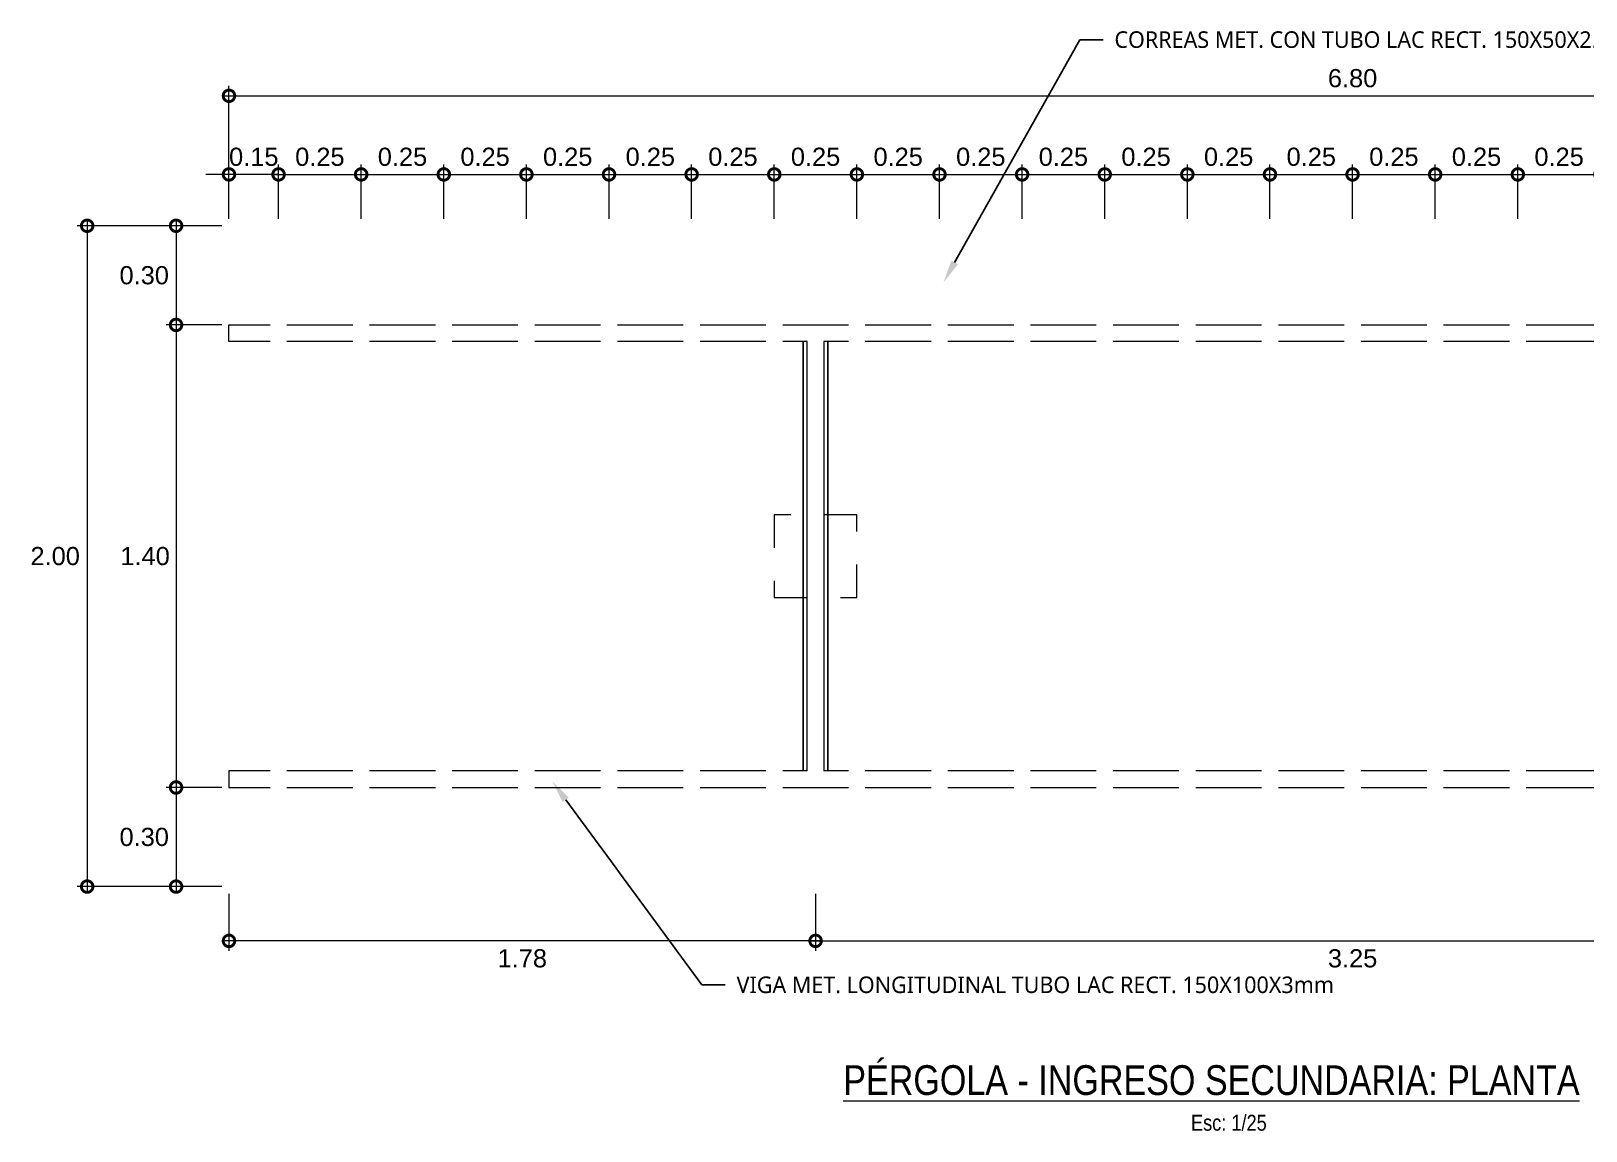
# Model space of a CAD drawing. Header units: millimetres. Extents: x 714.7 to 748.4, y 417.6 to 426.
# Drawn here: x 714.669 to 719.374, y 422.542 to 425.871 of the extents above; entities that cross this region are included whole.
import ezdxf
from ezdxf import colors
from ezdxf.entities.mleader import LeaderData, LeaderLine
from ezdxf.math import Vec2, Vec3

# ---------------------------------------------------------------- set-up
doc = ezdxf.new("R2010")
doc.units = ezdxf.units.MM
doc.set_wipeout_variables(frame=1)
doc.linetypes.add('DASHED2', pattern=[0.375, 0.25, -0.125])
for name, color, linetype, lineweight in [('0_Pluma_Nº__1', 253, 'Continuous', 9), ('letras sr', 7, 'Continuous', 5), ('Proyeccciones', 1, 'DASHED2', 18), ('TEXTO', 7, 'Continuous', 9)]:
    doc.layers.add(name, color=color, linetype=linetype, lineweight=lineweight)
doc.styles.add('Generales', font='trebuc.ttf', dxfattribs={"height": 0.1})
doc.styles.add('Santa Rosa 1 50', font='trebuc.ttf')
doc.styles.get("Standard").update_dxf_attribs({"font": 'arial.ttf'})
doc.dimstyles.new('detalles menores', dxfattribs={"dimtxt": 0.055, "dimasz": 0.07, "dimexe": 0.03, "dimexo": 0.0215, "dimgap": 0.025, "dimtad": 2, "dimtih": 1, "dimtoh": 1, "dimzin": 1, "dimdsep": 46, "dimtxsty": 'Standard', "dimblk": 'DOTSMALL', "dimcen": 0, "dimdle": 0.0175, "dimclrd": 10, "dimclre": 10, "dimclrt": 3, "dimazin": 0, "dimtfac": 1, "dimtix": 1, "dimtmove": 0, "dimatfit": 2, "dimldrblk": 'OBLIQUE', "dimfxl": 1, "dimlwd": 5, "dimlwe": 5, "dimarcsym": 0})

# ---------------------------------------------------------------- blocks, each defined once
blk = doc.blocks.new('_DOTSMALL')
at = {"color": 0, "linetype": 'ByBlock', "const_width": 0.5}
blk.add_lwpolyline([(-0.0625, 0, 1), (0.0625, 0, 1)], format="xyb", close=True, dxfattribs=at)
blk = doc.blocks.new('*D5')
at = {"color": 10, "lineweight": 5, "transparency": 16777216}
for p, q in [((715.2465, 425.2816), (714.8089, 425.2816)), ((714.8389, 425.2991), (714.8389, 423.2641)), ((715.2465, 423.2816), (714.8089, 423.2816))]:
    blk.add_line(p, q, dxfattribs=at)
at = {"layer": 'Defpoints', "color": 0, "lineweight": 70, "transparency": 16777216}
for p in [(715.268, 425.2816), (714.8389, 423.2816), (715.268, 423.2816)]:
    blk.add_point(p, dxfattribs=at)
at = {"color": 10, "lineweight": 5, "transparency": 16777216, "xscale": 0.07, "yscale": 0.07, "zscale": 0.07}
for p, rotation in [((714.8389, 425.2816), 90), ((714.8389, 423.2816), 270)]:
    blk.add_blockref('_DOTSMALL', p, dxfattribs=dict(at, rotation=rotation))
at = {"color": 3, "transparency": 16777216, "insert": (714.7421, 424.2816), "char_height": 0.055, "attachment_point": 5}
blk.add_mtext('2.00', dxfattribs=at)
blk = doc.blocks.new('_Oblique')
at = {"color": 0, "linetype": 'ByBlock', "lineweight": -2}
blk.add_line((-0.5, -0.5), (0.5, 0.5), dxfattribs=at)
blk = doc.blocks.new('*D6')
at = {"color": 10, "lineweight": 5, "transparency": 16777216}
for p, q in [((715.268, 425.3031), (715.268, 425.7049)), ((722.068, 425.3031), (722.068, 425.7049)), ((715.2505, 425.6749), (722.0855, 425.6749))]:
    blk.add_line(p, q, dxfattribs=at)
at = {"layer": 'Defpoints', "color": 0, "lineweight": 70, "transparency": 16777216}
for p in [(722.068, 425.6749), (715.268, 425.2816), (722.068, 425.2816)]:
    blk.add_point(p, dxfattribs=at)
at = {"color": 10, "lineweight": 5, "transparency": 16777216, "xscale": 0.07, "yscale": 0.07, "zscale": 0.07, "rotation": 180}
blk.add_blockref('_DOTSMALL', (715.268, 425.6749), dxfattribs=at)
at = {"color": 10, "lineweight": 5, "transparency": 16777216, "xscale": 0.07, "yscale": 0.07, "zscale": 0.07}
blk.add_blockref('_DOTSMALL', (722.068, 425.6749), dxfattribs=at)
at = {"color": 3, "transparency": 16777216, "insert": (718.668, 425.728), "char_height": 0.055, "attachment_point": 5}
blk.add_mtext('6.80', dxfattribs=at)
blk = doc.blocks.new('*D10')
at = {"color": 10, "lineweight": 5, "transparency": 16777216}
for p, q in [((715.2465, 425.2816), (715.0779, 425.2816)), ((715.1079, 425.2991), (715.1079, 424.9641)), ((715.2465, 424.9816), (715.0779, 424.9816))]:
    blk.add_line(p, q, dxfattribs=at)
at = {"layer": 'Defpoints', "color": 0, "lineweight": 70, "transparency": 16777216}
for p in [(715.268, 425.2816), (715.1079, 424.9816), (715.268, 424.9816)]:
    blk.add_point(p, dxfattribs=at)
at = {"color": 10, "lineweight": 5, "transparency": 16777216, "xscale": 0.07, "yscale": 0.07, "zscale": 0.07}
for p, rotation in [((715.1079, 425.2816), 90), ((715.1079, 424.9816), 270)]:
    blk.add_blockref('_DOTSMALL', p, dxfattribs=dict(at, rotation=rotation))
at = {"color": 3, "transparency": 16777216, "insert": (715.0115, 425.1316), "char_height": 0.055, "attachment_point": 5}
blk.add_mtext('0.30', dxfattribs=at)
blk = doc.blocks.new('*D11')
at = {"color": 10, "lineweight": 5, "transparency": 16777216}
for p, q in [((715.1079, 424.9991), (715.1079, 423.5641)), ((715.2465, 424.9816), (715.0779, 424.9816)), ((715.2465, 423.5816), (715.0779, 423.5816))]:
    blk.add_line(p, q, dxfattribs=at)
at = {"layer": 'Defpoints', "color": 0, "lineweight": 70, "transparency": 16777216}
for p in [(715.268, 424.9816), (715.1079, 423.5816), (715.268, 423.5816)]:
    blk.add_point(p, dxfattribs=at)
at = {"color": 10, "lineweight": 5, "transparency": 16777216, "xscale": 0.07, "yscale": 0.07, "zscale": 0.07}
for p, rotation in [((715.1079, 424.9816), 90), ((715.1079, 423.5816), 270)]:
    blk.add_blockref('_DOTSMALL', p, dxfattribs=dict(at, rotation=rotation))
at = {"color": 3, "transparency": 16777216, "insert": (715.0141, 424.2816), "char_height": 0.055, "attachment_point": 5}
blk.add_mtext('1.40', dxfattribs=at)
blk = doc.blocks.new('*D12')
at = {"color": 10, "lineweight": 5, "transparency": 16777216}
for p, q in [((715.2465, 423.5816), (715.0779, 423.5816)), ((715.1079, 423.5991), (715.1079, 423.2641)), ((715.2465, 423.2816), (715.0779, 423.2816))]:
    blk.add_line(p, q, dxfattribs=at)
at = {"layer": 'Defpoints', "color": 0, "lineweight": 70, "transparency": 16777216}
for p in [(715.268, 423.5816), (715.1079, 423.2816), (715.268, 423.2816)]:
    blk.add_point(p, dxfattribs=at)
at = {"color": 10, "lineweight": 5, "transparency": 16777216, "xscale": 0.07, "yscale": 0.07, "zscale": 0.07}
for p, rotation in [((715.1079, 423.5816), 90), ((715.1079, 423.2816), 270)]:
    blk.add_blockref('_DOTSMALL', p, dxfattribs=dict(at, rotation=rotation))
at = {"color": 3, "transparency": 16777216, "insert": (715.0115, 423.4316), "char_height": 0.055, "attachment_point": 5}
blk.add_mtext('0.30', dxfattribs=at)
blk = doc.blocks.new('*D13')
at = {"color": 10, "lineweight": 5, "transparency": 16777216}
for p, q in [((715.268, 425.3031), (715.268, 425.467)), ((715.418, 425.3031), (715.418, 425.467)), ((715.268, 425.437), (715.198, 425.437)), ((715.418, 425.437), (715.268, 425.437)), ((715.418, 425.437), (715.488, 425.437))]:
    blk.add_line(p, q, dxfattribs=at)
at = {"layer": 'Defpoints', "color": 0, "lineweight": 70, "transparency": 16777216}
for p in [(715.268, 425.437), (715.268, 425.2816), (715.418, 425.2816)]:
    blk.add_point(p, dxfattribs=at)
at = {"color": 10, "lineweight": 5, "transparency": 16777216, "xscale": 0.07, "yscale": 0.07, "zscale": 0.07}
blk.add_blockref('_DOTSMALL', (715.268, 425.437), dxfattribs=at)
at = {"color": 10, "lineweight": 5, "transparency": 16777216, "xscale": 0.07, "yscale": 0.07, "zscale": 0.07, "rotation": 180}
blk.add_blockref('_DOTSMALL', (715.418, 425.437), dxfattribs=at)
at = {"color": 3, "transparency": 16777216, "insert": (715.343, 425.4901), "char_height": 0.055, "attachment_point": 5}
blk.add_mtext('0.15', dxfattribs=at)
blk = doc.blocks.new('*D14')
at = {"color": 10, "lineweight": 5, "transparency": 16777216}
for p, q in [((715.418, 425.3031), (715.418, 425.467)), ((715.668, 425.3031), (715.668, 425.467)), ((715.4005, 425.437), (715.6855, 425.437))]:
    blk.add_line(p, q, dxfattribs=at)
at = {"layer": 'Defpoints', "color": 0, "lineweight": 70, "transparency": 16777216}
for p in [(715.668, 425.437), (715.418, 425.2816), (715.668, 425.2816)]:
    blk.add_point(p, dxfattribs=at)
at = {"color": 10, "lineweight": 5, "transparency": 16777216, "xscale": 0.07, "yscale": 0.07, "zscale": 0.07, "rotation": 180}
blk.add_blockref('_DOTSMALL', (715.418, 425.437), dxfattribs=at)
at = {"color": 10, "lineweight": 5, "transparency": 16777216, "xscale": 0.07, "yscale": 0.07, "zscale": 0.07}
blk.add_blockref('_DOTSMALL', (715.668, 425.437), dxfattribs=at)
at = {"color": 3, "transparency": 16777216, "insert": (715.543, 425.4901), "char_height": 0.055, "attachment_point": 5}
blk.add_mtext('0.25', dxfattribs=at)
blk = doc.blocks.new('*D15')
at = {"color": 10, "lineweight": 5, "transparency": 16777216}
for p, q in [((715.668, 425.3031), (715.668, 425.467)), ((715.918, 425.3031), (715.918, 425.467)), ((715.6505, 425.437), (715.9355, 425.437))]:
    blk.add_line(p, q, dxfattribs=at)
at = {"layer": 'Defpoints', "color": 0, "lineweight": 70, "transparency": 16777216}
for p in [(715.918, 425.437), (715.668, 425.2816), (715.918, 425.2816)]:
    blk.add_point(p, dxfattribs=at)
at = {"color": 10, "lineweight": 5, "transparency": 16777216, "xscale": 0.07, "yscale": 0.07, "zscale": 0.07, "rotation": 180}
blk.add_blockref('_DOTSMALL', (715.668, 425.437), dxfattribs=at)
at = {"color": 10, "lineweight": 5, "transparency": 16777216, "xscale": 0.07, "yscale": 0.07, "zscale": 0.07}
blk.add_blockref('_DOTSMALL', (715.918, 425.437), dxfattribs=at)
at = {"color": 3, "transparency": 16777216, "insert": (715.793, 425.4901), "char_height": 0.055, "attachment_point": 5}
blk.add_mtext('0.25', dxfattribs=at)
blk = doc.blocks.new('*D16')
at = {"color": 10, "lineweight": 5, "transparency": 16777216}
for p, q in [((715.918, 425.3031), (715.918, 425.467)), ((716.168, 425.3031), (716.168, 425.467)), ((715.9005, 425.437), (716.1855, 425.437))]:
    blk.add_line(p, q, dxfattribs=at)
at = {"layer": 'Defpoints', "color": 0, "lineweight": 70, "transparency": 16777216}
for p in [(716.168, 425.437), (715.918, 425.2816), (716.168, 425.2816)]:
    blk.add_point(p, dxfattribs=at)
at = {"color": 10, "lineweight": 5, "transparency": 16777216, "xscale": 0.07, "yscale": 0.07, "zscale": 0.07, "rotation": 180}
blk.add_blockref('_DOTSMALL', (715.918, 425.437), dxfattribs=at)
at = {"color": 10, "lineweight": 5, "transparency": 16777216, "xscale": 0.07, "yscale": 0.07, "zscale": 0.07}
blk.add_blockref('_DOTSMALL', (716.168, 425.437), dxfattribs=at)
at = {"color": 3, "transparency": 16777216, "insert": (716.043, 425.4901), "char_height": 0.055, "attachment_point": 5}
blk.add_mtext('0.25', dxfattribs=at)
blk = doc.blocks.new('*D17')
at = {"color": 10, "lineweight": 5, "transparency": 16777216}
for p, q in [((716.168, 425.3031), (716.168, 425.467)), ((716.418, 425.3031), (716.418, 425.467)), ((716.1505, 425.437), (716.4355, 425.437))]:
    blk.add_line(p, q, dxfattribs=at)
at = {"layer": 'Defpoints', "color": 0, "lineweight": 70, "transparency": 16777216}
for p in [(716.418, 425.437), (716.168, 425.2816), (716.418, 425.2816)]:
    blk.add_point(p, dxfattribs=at)
at = {"color": 10, "lineweight": 5, "transparency": 16777216, "xscale": 0.07, "yscale": 0.07, "zscale": 0.07, "rotation": 180}
blk.add_blockref('_DOTSMALL', (716.168, 425.437), dxfattribs=at)
at = {"color": 10, "lineweight": 5, "transparency": 16777216, "xscale": 0.07, "yscale": 0.07, "zscale": 0.07}
blk.add_blockref('_DOTSMALL', (716.418, 425.437), dxfattribs=at)
at = {"color": 3, "transparency": 16777216, "insert": (716.293, 425.4901), "char_height": 0.055, "attachment_point": 5}
blk.add_mtext('0.25', dxfattribs=at)
blk = doc.blocks.new('*D18')
at = {"color": 10, "lineweight": 5, "transparency": 16777216}
for p, q in [((716.418, 425.3031), (716.418, 425.467)), ((716.668, 425.3031), (716.668, 425.467)), ((716.4005, 425.437), (716.6855, 425.437))]:
    blk.add_line(p, q, dxfattribs=at)
at = {"layer": 'Defpoints', "color": 0, "lineweight": 70, "transparency": 16777216}
for p in [(716.668, 425.437), (716.418, 425.2816), (716.668, 425.2816)]:
    blk.add_point(p, dxfattribs=at)
at = {"color": 10, "lineweight": 5, "transparency": 16777216, "xscale": 0.07, "yscale": 0.07, "zscale": 0.07, "rotation": 180}
blk.add_blockref('_DOTSMALL', (716.418, 425.437), dxfattribs=at)
at = {"color": 10, "lineweight": 5, "transparency": 16777216, "xscale": 0.07, "yscale": 0.07, "zscale": 0.07}
blk.add_blockref('_DOTSMALL', (716.668, 425.437), dxfattribs=at)
at = {"color": 3, "transparency": 16777216, "insert": (716.543, 425.4901), "char_height": 0.055, "attachment_point": 5}
blk.add_mtext('0.25', dxfattribs=at)
blk = doc.blocks.new('*D19')
at = {"color": 10, "lineweight": 5, "transparency": 16777216}
for p, q in [((716.668, 425.3031), (716.668, 425.467)), ((716.918, 425.3031), (716.918, 425.467)), ((716.6505, 425.437), (716.9355, 425.437))]:
    blk.add_line(p, q, dxfattribs=at)
at = {"layer": 'Defpoints', "color": 0, "lineweight": 70, "transparency": 16777216}
for p in [(716.918, 425.437), (716.668, 425.2816), (716.918, 425.2816)]:
    blk.add_point(p, dxfattribs=at)
at = {"color": 10, "lineweight": 5, "transparency": 16777216, "xscale": 0.07, "yscale": 0.07, "zscale": 0.07, "rotation": 180}
blk.add_blockref('_DOTSMALL', (716.668, 425.437), dxfattribs=at)
at = {"color": 10, "lineweight": 5, "transparency": 16777216, "xscale": 0.07, "yscale": 0.07, "zscale": 0.07}
blk.add_blockref('_DOTSMALL', (716.918, 425.437), dxfattribs=at)
at = {"color": 3, "transparency": 16777216, "insert": (716.793, 425.4901), "char_height": 0.055, "attachment_point": 5}
blk.add_mtext('0.25', dxfattribs=at)
blk = doc.blocks.new('*D20')
at = {"color": 10, "lineweight": 5, "transparency": 16777216}
for p, q in [((716.918, 425.3031), (716.918, 425.467)), ((717.168, 425.3031), (717.168, 425.467)), ((716.9005, 425.437), (717.1855, 425.437))]:
    blk.add_line(p, q, dxfattribs=at)
at = {"layer": 'Defpoints', "color": 0, "lineweight": 70, "transparency": 16777216}
for p in [(717.168, 425.437), (716.918, 425.2816), (717.168, 425.2816)]:
    blk.add_point(p, dxfattribs=at)
at = {"color": 10, "lineweight": 5, "transparency": 16777216, "xscale": 0.07, "yscale": 0.07, "zscale": 0.07, "rotation": 180}
blk.add_blockref('_DOTSMALL', (716.918, 425.437), dxfattribs=at)
at = {"color": 10, "lineweight": 5, "transparency": 16777216, "xscale": 0.07, "yscale": 0.07, "zscale": 0.07}
blk.add_blockref('_DOTSMALL', (717.168, 425.437), dxfattribs=at)
at = {"color": 3, "transparency": 16777216, "insert": (717.043, 425.4901), "char_height": 0.055, "attachment_point": 5}
blk.add_mtext('0.25', dxfattribs=at)
blk = doc.blocks.new('*D21')
at = {"color": 10, "lineweight": 5, "transparency": 16777216}
for p, q in [((717.168, 425.3031), (717.168, 425.467)), ((717.418, 425.3031), (717.418, 425.467)), ((717.1505, 425.437), (717.4355, 425.437))]:
    blk.add_line(p, q, dxfattribs=at)
at = {"layer": 'Defpoints', "color": 0, "lineweight": 70, "transparency": 16777216}
for p in [(717.418, 425.437), (717.168, 425.2816), (717.418, 425.2816)]:
    blk.add_point(p, dxfattribs=at)
at = {"color": 10, "lineweight": 5, "transparency": 16777216, "xscale": 0.07, "yscale": 0.07, "zscale": 0.07, "rotation": 180}
blk.add_blockref('_DOTSMALL', (717.168, 425.437), dxfattribs=at)
at = {"color": 10, "lineweight": 5, "transparency": 16777216, "xscale": 0.07, "yscale": 0.07, "zscale": 0.07}
blk.add_blockref('_DOTSMALL', (717.418, 425.437), dxfattribs=at)
at = {"color": 3, "transparency": 16777216, "insert": (717.293, 425.4901), "char_height": 0.055, "attachment_point": 5}
blk.add_mtext('0.25', dxfattribs=at)
blk = doc.blocks.new('*D22')
at = {"color": 10, "lineweight": 5, "transparency": 16777216}
for p, q in [((717.418, 425.3031), (717.418, 425.467)), ((717.668, 425.3031), (717.668, 425.467)), ((717.4005, 425.437), (717.6855, 425.437))]:
    blk.add_line(p, q, dxfattribs=at)
at = {"layer": 'Defpoints', "color": 0, "lineweight": 70, "transparency": 16777216}
for p in [(717.668, 425.437), (717.418, 425.2816), (717.668, 425.2816)]:
    blk.add_point(p, dxfattribs=at)
at = {"color": 10, "lineweight": 5, "transparency": 16777216, "xscale": 0.07, "yscale": 0.07, "zscale": 0.07, "rotation": 180}
blk.add_blockref('_DOTSMALL', (717.418, 425.437), dxfattribs=at)
at = {"color": 10, "lineweight": 5, "transparency": 16777216, "xscale": 0.07, "yscale": 0.07, "zscale": 0.07}
blk.add_blockref('_DOTSMALL', (717.668, 425.437), dxfattribs=at)
at = {"color": 3, "transparency": 16777216, "insert": (717.543, 425.4901), "char_height": 0.055, "attachment_point": 5}
blk.add_mtext('0.25', dxfattribs=at)
blk = doc.blocks.new('*D23')
at = {"color": 10, "lineweight": 5, "transparency": 16777216}
for p, q in [((717.668, 425.3031), (717.668, 425.467)), ((717.918, 425.3031), (717.918, 425.467)), ((717.6505, 425.437), (717.9355, 425.437))]:
    blk.add_line(p, q, dxfattribs=at)
at = {"layer": 'Defpoints', "color": 0, "lineweight": 70, "transparency": 16777216}
for p in [(717.918, 425.437), (717.668, 425.2816), (717.918, 425.2816)]:
    blk.add_point(p, dxfattribs=at)
at = {"color": 10, "lineweight": 5, "transparency": 16777216, "xscale": 0.07, "yscale": 0.07, "zscale": 0.07, "rotation": 180}
blk.add_blockref('_DOTSMALL', (717.668, 425.437), dxfattribs=at)
at = {"color": 10, "lineweight": 5, "transparency": 16777216, "xscale": 0.07, "yscale": 0.07, "zscale": 0.07}
blk.add_blockref('_DOTSMALL', (717.918, 425.437), dxfattribs=at)
at = {"color": 3, "transparency": 16777216, "insert": (717.793, 425.4901), "char_height": 0.055, "attachment_point": 5}
blk.add_mtext('0.25', dxfattribs=at)
blk = doc.blocks.new('*D24')
at = {"color": 10, "lineweight": 5, "transparency": 16777216}
for p, q in [((717.918, 425.3031), (717.918, 425.467)), ((718.168, 425.3031), (718.168, 425.467)), ((717.9005, 425.437), (718.1855, 425.437))]:
    blk.add_line(p, q, dxfattribs=at)
at = {"layer": 'Defpoints', "color": 0, "lineweight": 70, "transparency": 16777216}
for p in [(718.168, 425.437), (717.918, 425.2816), (718.168, 425.2816)]:
    blk.add_point(p, dxfattribs=at)
at = {"color": 10, "lineweight": 5, "transparency": 16777216, "xscale": 0.07, "yscale": 0.07, "zscale": 0.07, "rotation": 180}
blk.add_blockref('_DOTSMALL', (717.918, 425.437), dxfattribs=at)
at = {"color": 10, "lineweight": 5, "transparency": 16777216, "xscale": 0.07, "yscale": 0.07, "zscale": 0.07}
blk.add_blockref('_DOTSMALL', (718.168, 425.437), dxfattribs=at)
at = {"color": 3, "transparency": 16777216, "insert": (718.043, 425.4901), "char_height": 0.055, "attachment_point": 5}
blk.add_mtext('0.25', dxfattribs=at)
blk = doc.blocks.new('*D25')
at = {"color": 10, "lineweight": 5, "transparency": 16777216}
for p, q in [((718.168, 425.3031), (718.168, 425.467)), ((718.418, 425.3031), (718.418, 425.467)), ((718.1505, 425.437), (718.4355, 425.437))]:
    blk.add_line(p, q, dxfattribs=at)
at = {"layer": 'Defpoints', "color": 0, "lineweight": 70, "transparency": 16777216}
for p in [(718.418, 425.437), (718.168, 425.2816), (718.418, 425.2816)]:
    blk.add_point(p, dxfattribs=at)
at = {"color": 10, "lineweight": 5, "transparency": 16777216, "xscale": 0.07, "yscale": 0.07, "zscale": 0.07, "rotation": 180}
blk.add_blockref('_DOTSMALL', (718.168, 425.437), dxfattribs=at)
at = {"color": 10, "lineweight": 5, "transparency": 16777216, "xscale": 0.07, "yscale": 0.07, "zscale": 0.07}
blk.add_blockref('_DOTSMALL', (718.418, 425.437), dxfattribs=at)
at = {"color": 3, "transparency": 16777216, "insert": (718.293, 425.4901), "char_height": 0.055, "attachment_point": 5}
blk.add_mtext('0.25', dxfattribs=at)
blk = doc.blocks.new('*D26')
at = {"color": 10, "lineweight": 5, "transparency": 16777216}
for p, q in [((718.418, 425.3031), (718.418, 425.467)), ((718.668, 425.3031), (718.668, 425.467)), ((718.4005, 425.437), (718.6855, 425.437))]:
    blk.add_line(p, q, dxfattribs=at)
at = {"layer": 'Defpoints', "color": 0, "lineweight": 70, "transparency": 16777216}
for p in [(718.668, 425.437), (718.418, 425.2816), (718.668, 425.2816)]:
    blk.add_point(p, dxfattribs=at)
at = {"color": 10, "lineweight": 5, "transparency": 16777216, "xscale": 0.07, "yscale": 0.07, "zscale": 0.07, "rotation": 180}
blk.add_blockref('_DOTSMALL', (718.418, 425.437), dxfattribs=at)
at = {"color": 10, "lineweight": 5, "transparency": 16777216, "xscale": 0.07, "yscale": 0.07, "zscale": 0.07}
blk.add_blockref('_DOTSMALL', (718.668, 425.437), dxfattribs=at)
at = {"color": 3, "transparency": 16777216, "insert": (718.543, 425.4901), "char_height": 0.055, "attachment_point": 5}
blk.add_mtext('0.25', dxfattribs=at)
blk = doc.blocks.new('*D27')
at = {"color": 10, "lineweight": 5, "transparency": 16777216}
for p, q in [((718.668, 425.3031), (718.668, 425.467)), ((718.918, 425.3031), (718.918, 425.467)), ((718.6505, 425.437), (718.9355, 425.437))]:
    blk.add_line(p, q, dxfattribs=at)
at = {"layer": 'Defpoints', "color": 0, "lineweight": 70, "transparency": 16777216}
for p in [(718.918, 425.437), (718.668, 425.2816), (718.918, 425.2816)]:
    blk.add_point(p, dxfattribs=at)
at = {"color": 10, "lineweight": 5, "transparency": 16777216, "xscale": 0.07, "yscale": 0.07, "zscale": 0.07, "rotation": 180}
blk.add_blockref('_DOTSMALL', (718.668, 425.437), dxfattribs=at)
at = {"color": 10, "lineweight": 5, "transparency": 16777216, "xscale": 0.07, "yscale": 0.07, "zscale": 0.07}
blk.add_blockref('_DOTSMALL', (718.918, 425.437), dxfattribs=at)
at = {"color": 3, "transparency": 16777216, "insert": (718.793, 425.4901), "char_height": 0.055, "attachment_point": 5}
blk.add_mtext('0.25', dxfattribs=at)
blk = doc.blocks.new('*D28')
at = {"color": 10, "lineweight": 5, "transparency": 16777216}
for p, q in [((718.918, 425.3031), (718.918, 425.467)), ((719.168, 425.3031), (719.168, 425.467)), ((718.9005, 425.437), (719.1855, 425.437))]:
    blk.add_line(p, q, dxfattribs=at)
at = {"layer": 'Defpoints', "color": 0, "lineweight": 70, "transparency": 16777216}
for p in [(719.168, 425.437), (718.918, 425.2816), (719.168, 425.2816)]:
    blk.add_point(p, dxfattribs=at)
at = {"color": 10, "lineweight": 5, "transparency": 16777216, "xscale": 0.07, "yscale": 0.07, "zscale": 0.07, "rotation": 180}
blk.add_blockref('_DOTSMALL', (718.918, 425.437), dxfattribs=at)
at = {"color": 10, "lineweight": 5, "transparency": 16777216, "xscale": 0.07, "yscale": 0.07, "zscale": 0.07}
blk.add_blockref('_DOTSMALL', (719.168, 425.437), dxfattribs=at)
at = {"color": 3, "transparency": 16777216, "insert": (719.043, 425.4901), "char_height": 0.055, "attachment_point": 5}
blk.add_mtext('0.25', dxfattribs=at)
blk = doc.blocks.new('*D29')
at = {"color": 10, "lineweight": 5, "transparency": 16777216}
for p, q in [((719.168, 425.3031), (719.168, 425.467)), ((719.418, 425.3031), (719.418, 425.467)), ((719.1505, 425.437), (719.4355, 425.437))]:
    blk.add_line(p, q, dxfattribs=at)
at = {"layer": 'Defpoints', "color": 0, "lineweight": 70, "transparency": 16777216}
for p in [(719.418, 425.437), (719.168, 425.2816), (719.418, 425.2816)]:
    blk.add_point(p, dxfattribs=at)
at = {"color": 10, "lineweight": 5, "transparency": 16777216, "xscale": 0.07, "yscale": 0.07, "zscale": 0.07, "rotation": 180}
blk.add_blockref('_DOTSMALL', (719.168, 425.437), dxfattribs=at)
at = {"color": 10, "lineweight": 5, "transparency": 16777216, "xscale": 0.07, "yscale": 0.07, "zscale": 0.07}
blk.add_blockref('_DOTSMALL', (719.418, 425.437), dxfattribs=at)
at = {"color": 3, "transparency": 16777216, "insert": (719.293, 425.4901), "char_height": 0.055, "attachment_point": 5}
blk.add_mtext('0.25', dxfattribs=at)
blk = doc.blocks.new('*D41')
at = {"color": 10, "lineweight": 5, "transparency": 16777216}
for p, q in [((717.043, 423.2601), (717.043, 423.0873)), ((720.293, 423.2601), (720.293, 423.0873)), ((717.0255, 423.1173), (720.3105, 423.1173))]:
    blk.add_line(p, q, dxfattribs=at)
at = {"layer": 'Defpoints', "color": 0, "lineweight": 70, "transparency": 16777216}
for p in [(717.043, 423.2816), (720.293, 423.2816), (720.293, 423.1173)]:
    blk.add_point(p, dxfattribs=at)
at = {"color": 10, "lineweight": 5, "transparency": 16777216, "xscale": 0.07, "yscale": 0.07, "zscale": 0.07, "rotation": 180}
blk.add_blockref('_DOTSMALL', (717.043, 423.1173), dxfattribs=at)
at = {"color": 10, "lineweight": 5, "transparency": 16777216, "xscale": 0.07, "yscale": 0.07, "zscale": 0.07}
blk.add_blockref('_DOTSMALL', (720.293, 423.1173), dxfattribs=at)
at = {"color": 3, "transparency": 16777216, "insert": (718.668, 423.0642), "char_height": 0.055, "attachment_point": 5}
blk.add_mtext('3.25', dxfattribs=at)
blk = doc.blocks.new('*D43')
at = {"color": 10, "lineweight": 5, "transparency": 16777216}
for p, q in [((715.268, 423.2601), (715.268, 423.0873)), ((717.043, 423.2601), (717.043, 423.0873)), ((717.0605, 423.1173), (715.2505, 423.1173))]:
    blk.add_line(p, q, dxfattribs=at)
at = {"layer": 'Defpoints', "color": 0, "lineweight": 70, "transparency": 16777216}
for p in [(715.268, 423.2816), (717.043, 423.2816), (715.268, 423.1173)]:
    blk.add_point(p, dxfattribs=at)
at = {"color": 10, "lineweight": 5, "transparency": 16777216, "xscale": 0.07, "yscale": 0.07, "zscale": 0.07, "rotation": 180}
blk.add_blockref('_DOTSMALL', (715.268, 423.1173), dxfattribs=at)
at = {"color": 10, "lineweight": 5, "transparency": 16777216, "xscale": 0.07, "yscale": 0.07, "zscale": 0.07}
blk.add_blockref('_DOTSMALL', (717.043, 423.1173), dxfattribs=at)
at = {"color": 3, "transparency": 16777216, "insert": (716.1555, 423.0642), "char_height": 0.055, "attachment_point": 5}
blk.add_mtext('1.78', dxfattribs=at)

msp = doc.modelspace()

# ---------------------------------------------------------------- linework, layer by layer
at = {"color": 251, "true_color": 0x636466}
for p, q in [((717.0055, 424.9316), (717.0055, 423.6316)), ((717.0805, 424.9316), (717.0805, 423.6316))]:
    msp.add_line(p, q, dxfattribs=at)
at = {"layer": '0_Pluma_Nº__1', "color": 18, "ltscale": 0.4, "true_color": 0x000000}
for points in [[(717.018, 424.9316), (715.268, 424.9316), (715.268, 424.9816), (722.068, 424.9816), (722.068, 424.9316), (720.318, 424.9316)], [(717.018, 423.6316), (717.018, 424.9316)], [(717.068, 424.9316), (717.068, 423.6316)], [(720.268, 424.9316), (717.068, 424.9316)], [(717.018, 423.6316), (715.268, 423.6316), (715.268, 423.5816), (722.068, 423.5816), (722.068, 423.6316), (720.318, 423.6316)], [(720.268, 423.6316), (717.068, 423.6316)]]:
    msp.add_lwpolyline(points, dxfattribs=at)

# ---------------------------------------------------------------- texts
at = {"layer": 'TEXTO', "color": 7, "insert": (718.241, 422.5422), "char_height": 0.09, "width": 2.549219, "attachment_point": 8, "style": 'Santa Rosa 1 50'}
msp.add_mtext('{\\fArial Narrow|b0|i0|c0|p34;\\LPÉRGOLA - INGRESO SECUNDARIA: PLANTA\\H0.53333x;\\l\\P\\pxi-3,l4,t4; Esc: 1/25}', dxfattribs=at)

# ---------------------------------------------------------------- dimensions: what is measured, and where the dimension line sits
dim = msp.add_linear_dim(base=(722.068, 425.6749), p1=(715.268, 425.2816), p2=(722.068, 425.2816), dimstyle='detalles menores')
dim.commit()
dim.dimension.update_dxf_attribs({"geometry": '*D6', "text_midpoint": (718.668, 425.728)})
for base, p2, picture, middle in [((714.8389, 423.2816), (715.268, 423.2816), '*D5', (714.7421, 424.2816)), ((715.1079, 424.9816), (715.268, 424.9816), '*D10', (715.0115, 425.1316))]:
    dim = msp.add_linear_dim(base=base, p1=(715.268, 425.2816), p2=p2, angle=90, dimstyle='detalles menores')
    dim.commit()
    dim.dimension.update_dxf_attribs({"geometry": picture, "text_midpoint": middle})
for base, p1, p2, picture, middle in [((715.1079, 423.5816), (715.268, 424.9816), (715.268, 423.5816), '*D11', (715.0141, 424.2816)), ((715.1079, 423.2816), (715.268, 423.5816), (715.268, 423.2816), '*D12', (715.0115, 423.4316))]:
    dim = msp.add_linear_dim(base=base, p1=p1, p2=p2, angle=90, dimstyle='detalles menores', override={"dimtmove": 1})
    dim.commit()
    dim.dimension.update_dxf_attribs({"geometry": picture, "text_midpoint": middle})

# ---------------------------------------------------------------- next in the draw order: wipeouts: each hides what was drawn before it
at = {"color": 240, "ltscale": 0.4, "true_color": 0xed1f24}
for points in [[(715.393, 425.2816), (715.443, 425.2816), (715.443, 423.2816), (715.393, 423.2816)], [(715.643, 425.2816), (715.693, 425.2816), (715.693, 423.2816), (715.643, 423.2816)], [(715.893, 425.2816), (715.943, 425.2816), (715.943, 423.2816), (715.893, 423.2816)], [(716.143, 425.2816), (716.193, 425.2816), (716.193, 423.2816), (716.143, 423.2816)], [(716.393, 425.2816), (716.443, 425.2816), (716.443, 423.2816), (716.393, 423.2816)], [(716.643, 425.2816), (716.693, 425.2816), (716.693, 423.2816), (716.643, 423.2816)], [(716.893, 425.2816), (716.943, 425.2816), (716.943, 423.2816), (716.893, 423.2816)], [(717.143, 425.2816), (717.193, 425.2816), (717.193, 423.2816), (717.143, 423.2816)], [(717.393, 425.2816), (717.443, 425.2816), (717.443, 423.2816), (717.393, 423.2816)], [(717.643, 425.2816), (717.693, 425.2816), (717.693, 423.2816), (717.643, 423.2816)], [(717.893, 425.2816), (717.943, 425.2816), (717.943, 423.2816), (717.893, 423.2816)], [(718.143, 425.2816), (718.193, 425.2816), (718.193, 423.2816), (718.143, 423.2816)], [(718.393, 425.2816), (718.443, 425.2816), (718.443, 423.2816), (718.393, 423.2816)], [(718.643, 425.2816), (718.693, 425.2816), (718.693, 423.2816), (718.643, 423.2816)], [(718.893, 425.2816), (718.943, 425.2816), (718.943, 423.2816), (718.893, 423.2816)], [(719.143, 425.2816), (719.193, 425.2816), (719.193, 423.2816), (719.143, 423.2816)]]:
    msp.add_wipeout(points, dxfattribs=at).dxf.layer = '0_Pluma_Nº__1'

# ---------------------------------------------------------------- next in the draw order: linework, layer by layer
at = {"layer": 'Proyeccciones', "ltscale": 0.4}
msp.add_lwpolyline([(716.918, 424.1566), (717.168, 424.1566), (717.168, 424.4066), (716.918, 424.4066)], close=True, dxfattribs=at)

# ---------------------------------------------------------------- next in the draw order: dimensions: what is measured, and where the dimension line sits
dim = msp.add_linear_dim(base=(715.268, 425.437), p1=(715.418, 425.2816), p2=(715.268, 425.2816), dimstyle='detalles menores')
dim.commit()
dim.dimension.update_dxf_attribs({"geometry": '*D13', "text_midpoint": (715.343, 425.4901)})
for base, p1, p2, picture, middle in [((715.668, 425.437), (715.418, 425.2816), (715.668, 425.2816), '*D14', (715.543, 425.4901)), ((715.918, 425.437), (715.668, 425.2816), (715.918, 425.2816), '*D15', (715.793, 425.4901)), ((716.168, 425.437), (715.918, 425.2816), (716.168, 425.2816), '*D16', (716.043, 425.4901)), ((716.418, 425.437), (716.168, 425.2816), (716.418, 425.2816), '*D17', (716.293, 425.4901)), ((716.668, 425.437), (716.418, 425.2816), (716.668, 425.2816), '*D18', (716.543, 425.4901)), ((716.918, 425.437), (716.668, 425.2816), (716.918, 425.2816), '*D19', (716.793, 425.4901)), ((717.168, 425.437), (716.918, 425.2816), (717.168, 425.2816), '*D20', (717.043, 425.4901)), ((717.418, 425.437), (717.168, 425.2816), (717.418, 425.2816), '*D21', (717.293, 425.4901)), ((717.668, 425.437), (717.418, 425.2816), (717.668, 425.2816), '*D22', (717.543, 425.4901)), ((717.918, 425.437), (717.668, 425.2816), (717.918, 425.2816), '*D23', (717.793, 425.4901)), ((718.168, 425.437), (717.918, 425.2816), (718.168, 425.2816), '*D24', (718.043, 425.4901)), ((718.418, 425.437), (718.168, 425.2816), (718.418, 425.2816), '*D25', (718.293, 425.4901)), ((718.668, 425.437), (718.418, 425.2816), (718.668, 425.2816), '*D26', (718.543, 425.4901)), ((718.918, 425.437), (718.668, 425.2816), (718.918, 425.2816), '*D27', (718.793, 425.4901)), ((719.168, 425.437), (718.918, 425.2816), (719.168, 425.2816), '*D28', (719.043, 425.4901)), ((719.418, 425.437), (719.168, 425.2816), (719.418, 425.2816), '*D29', (719.293, 425.4901)), ((715.2679930831, 423.1173161246), (717.0429930831, 423.2815623317), (715.2679930831, 423.2815623317), '*D43', (716.1554930831, 423.0642346102)), ((720.293, 423.1173), (717.043, 423.2816), (720.293, 423.2816), '*D41', (718.668, 423.0642))]:
    dim = msp.add_linear_dim(base=base, p1=p1, p2=p2, dimstyle='detalles menores', override={"dimtmove": 1})
    dim.commit()
    dim.dimension.update_dxf_attribs({"geometry": picture, "text_midpoint": middle})

# ---------------------------------------------------------------- next in the draw order: leaders
at = {"layer": 'letras sr'}
ml = msp.add_multileader_mtext('Standard', dxfattribs=at)
ml.set_content('CORREAS MET. CON TUBO LAC RECT. 150X50X2.5mm', color=256, style='Generales')
ml.set_leader_properties()
ml.build(insert=Vec2(0, 0))
ml.multileader.update_dxf_attribs({"text_right_attachment_type": 6, "dogleg_length": 0.36, "arrow_head_size": 0.0692})
ctx = ml.context
ctx.base_point, ctx.char_height, ctx.arrow_head_size, ctx.landing_gap_size, ctx.plane_origin = Vec3(717.9128, 425.8446), 0.05, 0.0692, 0.0346, Vec3(717.4928, 425.6528)
ctx.right_attachment = 6
notes = []
notes.append((ctx, [(0, (1, 1, 0), (717.8426, 425.8446), (1, 0), 0.0702, [(0, [(717.4299, 425.11)], 0, [])])]))
ctx.mtext.insert, ctx.mtext.width, ctx.mtext.flow_direction = Vec3(717.9474, 425.8701), 1.732007, 5
ml = msp.add_multileader_mtext('Standard', dxfattribs=at)
ml.set_content('VIGA MET. LONGITUDINAL TUBO LAC RECT. 150X100X3mm', color=256, style='Generales')
ml.set_leader_properties()
ml.build(insert=Vec2(0, 0))
ml.multileader.update_dxf_attribs({"text_right_attachment_type": 6, "dogleg_length": 0.0702, "arrow_head_size": 0.0692})
ctx = ml.context
ctx.base_point, ctx.char_height, ctx.arrow_head_size, ctx.landing_gap_size, ctx.plane_origin = Vec3(716.7694, 422.984), 0.05, 0.0692, 0.0346, Vec3(716.1258, 423.9299)
ctx.right_attachment = 6
notes.append((ctx, [(0, (1, 1, 0), (716.6991, 422.984), (1, 0), 0.0702, [(0, [(716.2462, 423.6)], 0, [])])]))
ctx.mtext.insert, ctx.mtext.width, ctx.mtext.flow_direction = Vec3(716.804, 423.0094), 1.869672, 5
for ctx, leaders in notes:
    for number, flags, end, landing, length, lines in leaders:
        leader = LeaderData()
        leader.index, (leader.has_last_leader_line, leader.has_dogleg_vector, leader.attachment_direction) = number, flags
        leader.last_leader_point, leader.dogleg_vector, leader.dogleg_length = Vec3(end), Vec3(landing), length
        for number, points, colour, breaks in lines:
            line = LeaderLine()
            line.index, line.vertices, line.color, line.breaks = number, Vec3.list(points), colors.encode_raw_color(colour), breaks
            leader.lines.append(line)
        ctx.leaders.append(leader)

doc.saveas('drawing.dxf')
